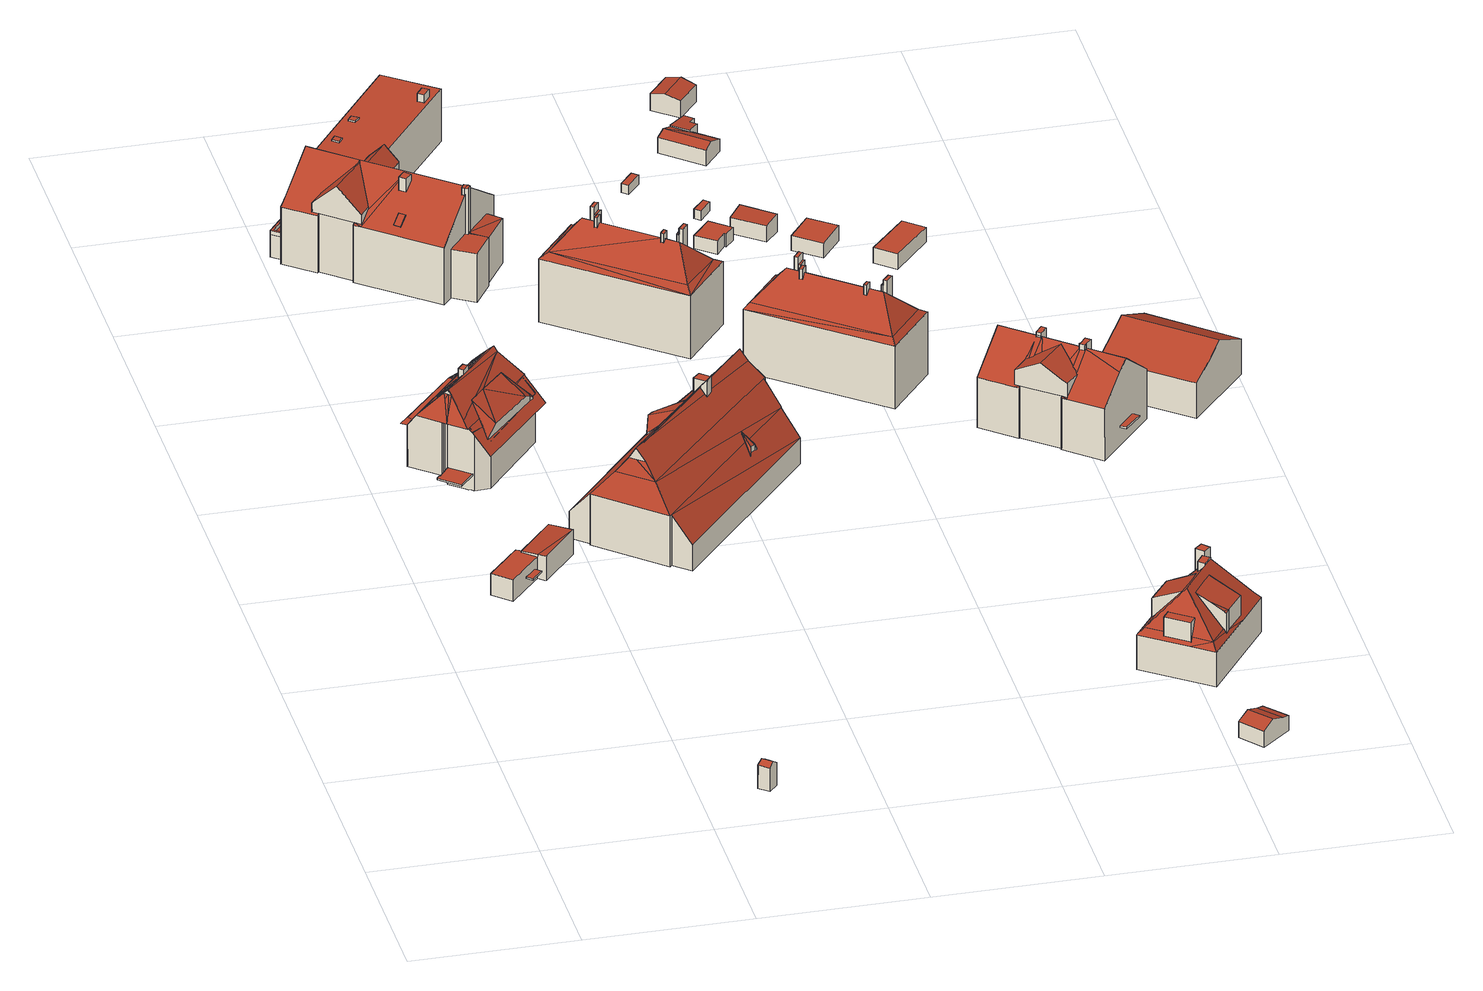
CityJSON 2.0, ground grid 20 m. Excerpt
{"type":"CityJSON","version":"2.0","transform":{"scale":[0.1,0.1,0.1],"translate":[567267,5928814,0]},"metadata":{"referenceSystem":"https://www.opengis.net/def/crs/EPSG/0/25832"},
"CityObjects":{
"building1":{"type":"Building","attributes":{"Grundfläche 2D":"37.129795","Grundhöhe NN":"2.282"},"children":["building1-1"],"geometry":[{"type":"Solid","lod":"3","boundaries":[[[[0,1,2,3,4,5,6]],[[7,8,9,10]],[[11,12,8,7]],[[3,2,13,14]],[[4,3,14,15]],[[5,4,15,16]],[[6,5,16,17,18,0]],[[10,1,0,7]],[[12,11,7,0,18,19,20]],[[8,12,20,21]],[[9,8,21,22]],[[2,1,10,9,22,13]],[[16,15,14,13,22,21,20,19,18,17]]]],"semantics":{"surfaces":[{"type":"RoofSurface"},{"type":"WallSurface"},{"type":"GroundSurface"}],"values":[[0,0,0,1,1,1,1,1,1,1,1,1,2]]}}]},
"building1-1":{"type":"BuildingInstallation","parents":["building1"],"geometry":[{"type":"MultiSurface","lod":"3","boundaries":[[[23,24,25,26]],[[24,27,28,25]],[[26,25,28,29]],[[23,26,29,30]],[[24,23,30,27]],[[28,27,30,29]]],"semantics":{"surfaces":[{"type":"RoofSurface"},{"type":"WallSurface"},{"type":"OuterCeilingSurface"}],"values":[0,1,1,1,1,2]}}]},
"building2":{"type":"Building","attributes":{"Grundfläche 2D":"2.310145","Grundhöhe NN":"1.186"},"geometry":[{"type":"Solid","lod":"3","boundaries":[[[[31,32,33,34]],[[35,31,34,36]],[[36,34,33,37,38]],[[35,36,38,39]],[[32,31,35,39,40]],[[33,32,40,37]],[[38,37,40,39]]]],"semantics":{"surfaces":[{"type":"RoofSurface"},{"type":"WallSurface"},{"type":"GroundSurface"}],"values":[[0,0,1,1,1,1,2]]}}]},
"building3":{"type":"Building","attributes":{"Grundfläche 2D":"122.492024","Grundhöhe NN":"2.320"},"children":["building3-1","building3-2","building3-3","building3-4","building3-5"],"geometry":[{"type":"MultiSurface","lod":"3","boundaries":[[[41,42,43]],[[42,44,43]],[[45,43,44,46,47]],[[48,49,41,50,51,52]],[[49,42,41]],[[50,53,54,51]],[[55,56,57,58,59,60,61]],[[62,63,64,62,65]],[[66,67,63,62,65,68,69,70]],[[60,71,72,73,74,55,61]],[[70,75,66]],[[76,77,78,65,62,64,79,80,81,82,58,83,56]],[[72,44,75,70,84,85,73]],[[84,86,85]],[[87,88,89,90,91,92,93,94,95,96,97,98]],[[99,100,101,88,87,98,97,102,103]],[[90,89,90,91]],[[91,104,105,94,93,92]],[[84,104,91]],[[91,86,84]],[[70,105,104,84]],[[83,58,57,56]],[[94,106,107,68,96,95]],[[70,69,68,107,106]],[[103,102,108,109,99]],[[108,110,111,112]],[[99,109,108,112,111]],[[110,113,111]],[[99,114,115,116,101,100]],[[91,90,89,117,118]],[[117,74,73,85]],[[118,117,119,120]],[[120,91,118]],[[85,120,119,117]],[[120,85,86,91]],[[106,105,70]],[[94,105,106]],[[111,114,99]],[[43,45,82,81,50,41]],[[81,80,53,50]],[[54,53,80,79,64,63,67,49,48,52,51]],[[67,66,42,49]],[[75,44,42,66]],[[60,59,58,82,45,47,46,44,72]],[[90,121,122,123]],[[118,90,123,124]],[[125,119,118,124,126,127]],[[125,127,128,129]],[[129,130,125]],[[129,128,127,131,132,133,134,135,136,83,57,61,137,138,73,130]],[[139,136,135,140]],[[141,139,140,142]],[[143,62,144,141,142,145]],[[146,147,148,149,150,151,112,109,103,152,98,153,154,95,155,107,69,62,143,156]],[[151,157,158,115,114,111,112]],[[158,122,121,87,100,115]],[[150,149,148,147,146,156,143,145,142,140,135,134,133,132,131,127,126,124,123,122,158,157,151]],[[61,57,56,55]],[[138,137,61,55,74,73]],[[136,139,141,144,62,65,78,77,76,56,83]],[[57,83,56]],[[69,68,65,62]],[[96,68,107,155,95]],[[107,68,69]],[[95,154,153,98,97,96]],[[97,98,152,103,102]],[[102,103,109,108]],[[112,110,108]],[[109,112,108]],[[110,112,113]],[[113,112,111]],[[115,100,101,116]],[[101,100,87,88]],[[87,121,90,89,88]],[[89,118,117]],[[90,118,89]],[[117,130,73,74]],[[118,119,117]],[[117,119,125]],[[125,130,117]]],"semantics":{"surfaces":[{"type":"RoofSurface"},{"type":"WallSurface"},{"type":"GroundSurface"}],"values":[0,0,0,0,0,0,0,0,0,0,0,0,0,0,0,0,0,0,0,0,0,0,0,0,0,0,0,0,0,0,0,0,0,0,1,1,1,1,1,1,1,1,1,1,1,1,1,1,1,1,1,1,1,1,1,1,2,0,0,0,0,0,0,0,0,0,0,0,0,0,0,0,0,0,0,0,0,0,0,0]}}]},
"building3-1":{"type":"BuildingInstallation","parents":["building3"],"geometry":[{"type":"MultiSurface","lod":"3","boundaries":[[[159,160,161,162]],[[163,164,162,161]],[[164,165,159,162]],[[160,159,165,166]],[[161,160,166,163]]],"semantics":{"surfaces":[{"type":"RoofSurface"},{"type":"WallSurface"}],"values":[0,1,1,1,1]}}]},
"building3-2":{"type":"BuildingInstallation","parents":["building3"],"geometry":[{"type":"MultiSurface","lod":"3","boundaries":[[[167,168,169,170,171]],[[172,173,169,168]],[[169,173,174,175,176,171,170]],[[176,177,167,171]],[[172,168,167,177,178]]],"semantics":{"surfaces":[{"type":"RoofSurface"},{"type":"WallSurface"}],"values":[0,1,1,1,1]}}]},
"building3-3":{"type":"BuildingInstallation","parents":["building3"],"geometry":[{"type":"MultiSurface","lod":"3","boundaries":[[[179,180,181,182,183,184]],[[185,186,180,179]],[[182,181,180,186,93,187]],[[187,188,183,182]],[[92,185,179,184,183,188]]],"semantics":{"surfaces":[{"type":"RoofSurface"},{"type":"WallSurface"}],"values":[0,1,1,1,1]}}]},
"building3-4":{"type":"BuildingInstallation","parents":["building3"],"geometry":[{"type":"MultiSurface","lod":"3","boundaries":[[[189,190,191,192,193,194,195]],[[193,192,191,196]],[[197,198,189,195]],[[193,196,197,195,194]],[[199,191,192,191,190,189,198,200]]],"semantics":{"surfaces":[{"type":"RoofSurface"},{"type":"WallSurface"}],"values":[0,1,1,1,1]}}]},
"building3-5":{"type":"BuildingInstallation","parents":["building3"],"geometry":[{"type":"MultiSurface","lod":"3","boundaries":[[[201,202,203,204,129,205,206]],[[201,206,207,208]],[[209,203,202,201,208,210]],[[209,211,204,203]],[[129,204,211,128]],[[205,129,128,212]],[[206,205,212,207]],[[207,212,128,211,209,210,208]]],"semantics":{"surfaces":[{"type":"RoofSurface"},{"type":"WallSurface"},{"type":"OuterCeilingSurface"}],"values":[0,1,1,1,1,1,1,2]}}]},
"building4":{"type":"Building","attributes":{"Grundfläche 2D":"416.418386","Grundhöhe NN":"2.794"},"children":["building4-1","building4-2"],"geometry":[{"type":"Solid","lod":"3","boundaries":[[[[213,214,215,216,217]],[[214,213,218,219,220]],[[214,220,221]],[[220,219,222,223]],[[224,221,220,223,225]],[[226,227,228]],[[229,228,227,230,231]],[[230,232,233,228,229,231]],[[230,234,235,232]],[[236,237,238,232,235,239,240,241]],[[240,242,243,244,237,236,241]],[[239,245,246,247]],[[239,247,240]],[[248,249,246,245]],[[248,250,249]],[[251,252,250,248,253,254,255,256],[222,219,218,213,217,216,257,258,259,260,225,223]],[[261,246,249,237,262]],[[242,246,261,262,237,244,243]],[[233,232,250,252]],[[249,250,232,263]],[[238,263,232]],[[263,238,237,249]],[[247,242,240]],[[246,242,247]],[[215,257,216]],[[225,260,224]],[[221,224,260,259]],[[214,221,259,258]],[[215,214,258,257]],[[226,228,264,265]],[[227,226,265,266]],[[230,227,266,267]],[[234,230,267,268]],[[235,234,268,269]],[[239,235,269,270]],[[245,239,270,271]],[[248,245,271,272]],[[273,254,253,248,272,274]],[[256,255,254,273,275]],[[251,256,275,276]],[[252,251,276,277]],[[233,252,277,278]],[[228,233,278,264]],[[269,268,267,266,265,264,278,277,276,275,273,274,272,271,270]]]],"semantics":{"surfaces":[{"type":"RoofSurface"},{"type":"WallSurface"},{"type":"GroundSurface"}],"values":[[0,0,0,0,0,0,0,0,0,0,0,0,0,0,0,0,0,0,0,0,0,1,1,1,1,1,1,1,1,1,1,1,1,1,1,1,1,1,1,1,1,1,1,2]]}}]},
"building4-1":{"type":"BuildingInstallation","parents":["building4"],"geometry":[{"type":"MultiSurface","lod":"3","boundaries":[[[279,280,281]],[[282,283,279]],[[283,280,279]],[[231,284,279,281,285]],[[286,282,279,284,229]],[[286,287,283,282]],[[287,288,280,283]],[[288,285,281,280]]],"semantics":{"surfaces":[{"type":"RoofSurface"},{"type":"WallSurface"}],"values":[0,0,0,1,1,1,1,1]}}]},
"building4-2":{"type":"BuildingInstallation","parents":["building4"],"geometry":[{"type":"MultiSurface","lod":"3","boundaries":[[[289,290,291,292,293,294]],[[295,296,291,290]],[[236,297,292,291,296,262,244]],[[297,298,293,292]],[[298,241,243,261,295,290,289,294,293]]],"semantics":{"surfaces":[{"type":"RoofSurface"},{"type":"WallSurface"}],"values":[0,1,1,1,1]}}]},
"building5":{"type":"Building","attributes":{"Grundfläche 2D":"443.752894","Grundhöhe NN":"1.398"},"children":["building5-1","building5-2","building5-3","building5-4","building5-5","building5-6","building5-7","building5-8","building5-9","building5-10"],"geometry":[{"type":"Solid","lod":"3","boundaries":[[[[299,300,301,302,303,304,305]],[[306,307,308,309,301,300,310,311]],[[312,313,314,315,316,317]],[[318,319,320,312,317,321,322]],[[323,324,325,326,327,328,329]],[[330,331,332,333,334,335]],[[336,337,338,339,340,341,342]],[[343,344,345,346,319,318,322,321,347,348,349,350,351,352]],[[321,317,347]],[[315,314,353,354,347,317,316]],[[355,356,357]],[[356,354,353,358,357]],[[359,360,361,362,354,356]],[[363,348,347,354,362,364,365,366],[300,299,305,304,367,368,369,307,306,311,310]],[[370,371,372,373,374]],[[370,374,375]],[[371,370,376]],[[308,307,369]],[[367,303,302,301,309,308,369,368]],[[304,303,367]],[[344,320,319,346,345]],[[312,320,344,343,357,358,313]],[[314,313,358,353]],[[328,327,377,378]],[[329,328,378,379]],[[372,323,329,379,380,373]],[[323,372,371,324]],[[324,371,376,325]],[[330,335,381,382]],[[331,330,382,383]],[[341,340,384,385]],[[342,341,385,386]],[[336,342,386,387]],[[333,338,337,336,387,381,335,334]],[[333,332,331,383,388,350,349,348,363,339,338]],[[352,351,350,388,389]],[[343,352,389,390]],[[357,343,390,391]],[[355,357,391,392]],[[359,356,355,392,393]],[[327,326,325,376,370,375,394,395,364,362,361,360,359,393,377]],[[339,363,366,365,364,395,384,340]],[[374,373,380,396]],[[375,374,396,394]],[[389,388,383,382,381,387,386,385,384,395,394,396,380,379,378,377,393,392,391,390]]]],"semantics":{"surfaces":[{"type":"RoofSurface"},{"type":"WallSurface"},{"type":"GroundSurface"}],"values":[[0,0,0,0,0,0,0,0,0,0,0,0,0,0,0,0,0,1,1,1,1,1,1,1,1,1,1,1,1,1,1,1,1,1,1,1,1,1,1,1,1,1,1,1,2]]}}]},
"building5-1":{"type":"BuildingInstallation","parents":["building5"],"geometry":[{"type":"MultiSurface","lod":"3","boundaries":[[[397,398,399,400,401,402]],[[397,402,403,404]],[[403,402,401,400,405,406]],[[398,397,404,407]],[[405,400,399,398,407,408]]],"semantics":{"surfaces":[{"type":"RoofSurface"},{"type":"WallSurface"}],"values":[0,1,1,1,1]}}]},
"building5-2":{"type":"BuildingInstallation","parents":["building5"],"geometry":[{"type":"MultiSurface","lod":"3","boundaries":[[[409,410,411,412]],[[412,411,413,414]],[[409,412,414,415]],[[410,409,415,416]],[[411,410,416,413]]],"semantics":{"surfaces":[{"type":"RoofSurface"},{"type":"WallSurface"}],"values":[0,1,1,1,1]}}]},
"building5-3":{"type":"BuildingInstallation","parents":["building5"],"geometry":[{"type":"MultiSurface","lod":"3","boundaries":[[[417,418,419,420,421]],[[422,419,418,360,326]],[[324,421,420,419,422,323]],[[325,361,417,421,324]],[[326,360,361,325]]],"semantics":{"surfaces":[{"type":"RoofSurface"},{"type":"WallSurface"}],"values":[0,1,1,1,1]}}]},
"building5-4":{"type":"BuildingInstallation","parents":["building5"],"geometry":[{"type":"MultiSurface","lod":"3","boundaries":[[[423,424,425,426,427,428]],[[331,332,423,428]],[[332,429,424,423]],[[425,424,429,334]],[[334,335,426,425]],[[335,330,427,426]],[[330,331,428,427]]],"semantics":{"surfaces":[{"type":"RoofSurface"},{"type":"WallSurface"}],"values":[0,1,1,1,1,1,1]}}]},
"building5-5":{"type":"BuildingInstallation","parents":["building5"],"geometry":[{"type":"MultiSurface","lod":"3","boundaries":[[[430,431,432,433]],[[433,432,434,435]],[[430,433,435,436]],[[431,430,436,437]],[[432,431,437,434]]],"semantics":{"surfaces":[{"type":"RoofSurface"},{"type":"WallSurface"}],"values":[0,1,1,1,1]}}]},
"building5-6":{"type":"BuildingInstallation","parents":["building5"],"geometry":[{"type":"MultiSurface","lod":"3","boundaries":[[[438,439,440,441]],[[442,443,441,440]],[[438,441,443,444]],[[444,445,439,438]],[[440,439,445,442]]],"semantics":{"surfaces":[{"type":"RoofSurface"},{"type":"WallSurface"}],"values":[0,1,1,1,1]}}]},
"building5-7":{"type":"BuildingInstallation","parents":["building5"],"geometry":[{"type":"MultiSurface","lod":"3","boundaries":[[[446,447,448,449]],[[449,448,450,451]],[[451,452,446,449]],[[447,446,452,453]],[[453,450,448,447]]],"semantics":{"surfaces":[{"type":"RoofSurface"},{"type":"WallSurface"}],"values":[0,1,1,1,1]}}]},
"building5-8":{"type":"BuildingInstallation","parents":["building5"],"geometry":[{"type":"MultiSurface","lod":"3","boundaries":[[[454,455,418,417]],[[361,456,454,417]],[[455,454,456,457]],[[457,360,418,455]]],"semantics":{"surfaces":[{"type":"RoofSurface"},{"type":"WallSurface"}],"values":[0,1,1,1]}}]},
"building5-9":{"type":"BuildingInstallation","parents":["building5"],"geometry":[{"type":"MultiSurface","lod":"3","boundaries":[[[458,459,460,461,462,463]],[[464,465,463,462,461]],[[465,466,458,463]],[[466,467,459,458]],[[461,460,459,467,464]]],"semantics":{"surfaces":[{"type":"RoofSurface"},{"type":"WallSurface"}],"values":[0,1,1,1,1]}}]},
"building5-10":{"type":"BuildingInstallation","parents":["building5"],"geometry":[{"type":"MultiSurface","lod":"3","boundaries":[[[468,469,470,471]],[[471,470,472,473]],[[468,471,473,474]],[[469,468,474,475]],[[470,469,475,472]]],"semantics":{"surfaces":[{"type":"RoofSurface"},{"type":"WallSurface"}],"values":[0,1,1,1,1]}}]},
"building6":{"type":"Building","attributes":{"Grundfläche 2D":"157.083920","Grundhöhe NN":"1.809"},"children":["building6-1","building6-2","building6-3","building6-4","building6-5","building6-6"],"geometry":[{"type":"Solid","lod":"3","boundaries":[[[[476,477,478]],[[479,478,480,481]],[[477,480,478]],[[482,477,476]],[[479,481,482]],[[482,483,477]],[[481,483,482]],[[484,485,486,477,487]],[[481,480,486,485,484,487,488,487,489,490]],[[486,480,477]],[[487,491,487,477,483,490,489]],[[490,483,481]],[[492,493,476,478]],[[493,494,482,476]],[[494,495,479,482]],[[495,492,478,479]],[[495,494,493,492]]]],"semantics":{"surfaces":[{"type":"RoofSurface"},{"type":"WallSurface"},{"type":"GroundSurface"}],"values":[[0,0,0,0,0,0,0,0,0,0,0,0,1,1,1,1,2]]}}]},
"building6-1":{"type":"BuildingInstallation","parents":["building6"],"geometry":[{"type":"MultiSurface","lod":"3","boundaries":[[[496,497,498,499]],[[484,500,497,496,501]],[[500,502,498,497]],[[499,498,502,485,503]],[[503,501,496,499]]],"semantics":{"surfaces":[{"type":"RoofSurface"},{"type":"WallSurface"}],"values":[0,1,1,1,1]}}]},
"building6-2":{"type":"BuildingInstallation","parents":["building6"],"geometry":[{"type":"MultiSurface","lod":"3","boundaries":[[[504,505,506,507]],[[508,509,504,507]],[[509,510,505,504]],[[510,511,506,505]]],"semantics":{"surfaces":[{"type":"RoofSurface"},{"type":"WallSurface"}],"values":[0,1,1,1]}}]},
"building6-3":{"type":"BuildingInstallation","parents":["building6"],"geometry":[{"type":"MultiSurface","lod":"3","boundaries":[[[512,513,514,515]],[[516,517,513,512]],[[518,514,513,517,519]],[[518,520,515,514]]],"semantics":{"surfaces":[{"type":"RoofSurface"},{"type":"WallSurface"}],"values":[0,1,1,1]}}]},
"building6-4":{"type":"BuildingInstallation","parents":["building6"],"geometry":[{"type":"MultiSurface","lod":"3","boundaries":[[[521,522,523,524]],[[525,526,524,523]],[[508,507,521,524,526]],[[507,506,522,521]],[[525,523,522,506,511]]],"semantics":{"surfaces":[{"type":"RoofSurface"},{"type":"WallSurface"}],"values":[0,1,1,1,1]}}]},
"building6-5":{"type":"BuildingInstallation","parents":["building6"],"geometry":[{"type":"MultiSurface","lod":"3","boundaries":[[[527,528,529,530,531,532,533,534]],[[531,530,535,487]],[[532,531,487,536]],[[536,537,533,532]],[[537,491,489,488,538,529,528,527,534,533]],[[538,535,530,529]]],"semantics":{"surfaces":[{"type":"RoofSurface"},{"type":"WallSurface"}],"values":[0,1,1,1,1,1]}}]},
"building6-6":{"type":"BuildingInstallation","parents":["building6"],"geometry":[{"type":"MultiSurface","lod":"3","boundaries":[[[539,540,541,542,543]],[[516,512,541,540,544]],[[512,515,542,541]],[[545,543,542,515,520]],[[545,546,544,540,539,543]]],"semantics":{"surfaces":[{"type":"RoofSurface"},{"type":"WallSurface"}],"values":[0,1,1,1,1]}}]},
"building7":{"type":"Building","attributes":{"Grundfläche 2D":"156.223491","Grundhöhe NN":"1.796"},"children":["building7-1","building7-2","building7-3","building7-4","building7-5","building7-6","building7-7"],"geometry":[{"type":"Solid","lod":"3","boundaries":[[[[547,548,549]],[[548,550,551]],[[549,551,552]],[[549,548,551]],[[553,554,547]],[[547,554,548]],[[555,556,554,553]],[[552,551,556,555]],[[550,557,558,559,560,561,562,556,551],[563,564,563,562]],[[556,562,554]],[[559,558,559,560]],[[561,560,559,558,557,550,548,554,562]],[[547,549,565,566]],[[553,547,566,567]],[[555,553,567,568]],[[549,552,555,568,565]],[[568,567,566,565]]]],"semantics":{"surfaces":[{"type":"RoofSurface"},{"type":"WallSurface"},{"type":"GroundSurface"}],"values":[[0,0,0,0,0,0,0,0,0,0,0,0,1,1,1,1,2]]}}]},
"building7-1":{"type":"BuildingInstallation","parents":["building7"],"geometry":[{"type":"MultiSurface","lod":"3","boundaries":[[[569,570,571,572,573,574]],[[575,576,572,571]],[[574,573,572,576,577,578,579,580]],[[581,582,570,569,574,580,583]],[[582,575,571,570]]],"semantics":{"surfaces":[{"type":"RoofSurface"},{"type":"WallSurface"}],"values":[0,1,1,1,1]}}]},
"building7-2":{"type":"BuildingInstallation","parents":["building7"],"geometry":[{"type":"MultiSurface","lod":"3","boundaries":[[[584,585,586,587,588]],[[587,586,589,561,590]],[[590,591,588,587]],[[584,588,591,559]],[[559,592,585,584]],[[592,589,586,585]]],"semantics":{"surfaces":[{"type":"RoofSurface"},{"type":"WallSurface"}],"values":[0,1,1,1,1,1]}}]},
"building7-3":{"type":"BuildingInstallation","parents":["building7"],"geometry":[{"type":"MultiSurface","lod":"3","boundaries":[[[580,579,578,593,594,595]],[[577,596,593,578]],[[595,594,593,596,564,597]],[[597,583,580,595]]],"semantics":{"surfaces":[{"type":"RoofSurface"},{"type":"WallSurface"}],"values":[0,1,1,1]}}]},
"building7-4":{"type":"BuildingInstallation","parents":["building7"],"geometry":[{"type":"MultiSurface","lod":"3","boundaries":[[[598,599,600,601]],[[558,602,599,598,603]],[[602,604,600,599]],[[557,605,601,600,604]],[[605,603,598,601]]],"semantics":{"surfaces":[{"type":"RoofSurface"},{"type":"WallSurface"}],"values":[0,1,1,1,1]}}]},
"building7-5":{"type":"BuildingInstallation","parents":["building7"],"geometry":[{"type":"MultiSurface","lod":"3","boundaries":[[[606,607,608,609]],[[607,606,563,610]],[[611,612,608,607,610]],[[612,613,609,608]],[[563,606,609,613,614]]],"semantics":{"surfaces":[{"type":"RoofSurface"},{"type":"WallSurface"}],"values":[0,1,1,1,1]}}]},
"building7-6":{"type":"BuildingInstallation","parents":["building7"],"geometry":[{"type":"MultiSurface","lod":"3","boundaries":[[[615,616,613,612]],[[611,617,615,612]],[[617,618,616,615]],[[618,614,613,616]]],"semantics":{"surfaces":[{"type":"RoofSurface"},{"type":"WallSurface"}],"values":[0,1,1,1]}}]},
"building7-7":{"type":"BuildingInstallation","parents":["building7"],"geometry":[{"type":"MultiSurface","lod":"3","boundaries":[[[619,620,621,622]],[[623,624,621,620]],[[625,626,619,622]],[[624,625,622,621]],[[626,623,620,619]],[[623,626,625,624]]],"semantics":{"surfaces":[{"type":"RoofSurface"},{"type":"WallSurface"},{"type":"OuterCeilingSurface"}],"values":[0,1,1,1,1,2]}}]},
"building8":{"type":"Building","attributes":{"Grundfläche 2D":"2.286134","Grundhöhe NN":"1.030"},"geometry":[{"type":"Solid","lod":"3","boundaries":[[[[627,628,629,630]],[[631,632,630,629]],[[632,633,627,630]],[[633,634,628,627]],[[634,631,629,628]],[[634,633,632,631]]]],"semantics":{"surfaces":[{"type":"RoofSurface"},{"type":"WallSurface"},{"type":"GroundSurface"}],"values":[[0,1,1,1,1,2]]}}]},
"building9":{"type":"Building","attributes":{"Grundfläche 2D":"16.318402","Grundhöhe NN":"2.182"},"geometry":[{"type":"Solid","lod":"3","boundaries":[[[[635,636,637,638]],[[639,635,638,640]],[[641,639,640,642]],[[642,640,638,637,643,644]],[[641,642,644,645]],[[636,635,639,641,645,646]],[[637,636,646,643]],[[644,643,646,645]]]],"semantics":{"surfaces":[{"type":"RoofSurface"},{"type":"WallSurface"},{"type":"GroundSurface"}],"values":[[0,0,0,1,1,1,1,2]]}}]},
"building10":{"type":"Building","attributes":{"Grundfläche 2D":"10.478216","Grundhöhe NN":"1.154"},"geometry":[{"type":"Solid","lod":"3","boundaries":[[[[647,648,649,650,651,652]],[[653,654,650,649]],[[654,655,651,650]],[[655,656,652,651]],[[656,657,647,652]],[[657,658,648,647]],[[658,653,649,648]],[[654,653,658,657,656,655]]]],"semantics":{"surfaces":[{"type":"RoofSurface"},{"type":"WallSurface"},{"type":"GroundSurface"}],"values":[[0,1,1,1,1,1,1,2]]}}]},
"building11":{"type":"Building","attributes":{"Grundfläche 2D":"124.390574","Grundhöhe NN":"1.498"},"children":["building11-1","building11-2"],"geometry":[{"type":"Solid","lod":"3","boundaries":[[[[659,660,661,662,663,664,665,666,667]],[[668,669,670,671,672,673,674,675,676,677,678]],[[679,675,674,663,662,661,669,668,680,681,682]],[[683,684,685,686]],[[687,684,683]],[[687,683,688,689,690]],[[691,692,668,678,693,694]],[[695,694,693]],[[691,694,680,668,692]],[[696,697,694,695,698,699]],[[697,700,694]],[[701,690,702,689,703,704,699,698,705,706,679,682,681,680,694,700]],[[705,676,675,706]],[[679,706,675]],[[671,670,669,661,660,659,667]],[[674,673,665,664,663]],[[671,667,666,665,673,672]],[[686,696,699,683]],[[699,704,688,683]],[[688,704,703,689]],[[702,690,689]],[[700,697,696,686,685,684,687,690,701]],[[695,693,678,707,708]],[[705,698,695,708,709]],[[676,705,709,710]],[[678,677,676,710,707]],[[709,708,707,710]]]],"semantics":{"surfaces":[{"type":"RoofSurface"},{"type":"WallSurface"},{"type":"GroundSurface"}],"values":[[0,0,0,0,0,0,0,0,0,0,0,0,0,0,1,1,1,1,1,1,1,1,1,1,1,1,2]]}}]},
"building11-1":{"type":"BuildingInstallation","parents":["building11"],"geometry":[{"type":"MultiSurface","lod":"3","boundaries":[[[711,712,713,714]],[[714,713,715,691]],[[716,712,711,692,717]],[[715,713,712,716,718]]],"semantics":{"surfaces":[{"type":"RoofSurface"},{"type":"WallSurface"}],"values":[0,1,1,1]}}]},
"building11-2":{"type":"BuildingInstallation","parents":["building11"],"geometry":[{"type":"MultiSurface","lod":"3","boundaries":[[[719,720,721,722,723]],[[724,720,719,723,725,726]],[[679,721,720,724]],[[679,727,722,721]],[[728,725,723,722,727,729]]],"semantics":{"surfaces":[{"type":"RoofSurface"},{"type":"WallSurface"}],"values":[0,1,1,1,1]}}]},
"building12":{"type":"Building","attributes":{"Grundfläche 2D":"1.984240","Grundhöhe NN":"1.070"},"geometry":[{"type":"Solid","lod":"3","boundaries":[[[[730,731,732,733]],[[734,735,733,732]],[[735,736,730,733]],[[736,737,731,730]],[[737,734,732,731]],[[737,736,735,734]]]],"semantics":{"surfaces":[{"type":"RoofSurface"},{"type":"WallSurface"},{"type":"GroundSurface"}],"values":[[0,1,1,1,1,2]]}}]},
"building13":{"type":"Building","attributes":{"Grundfläche 2D":"11.995263","Grundhöhe NN":"1.043"},"geometry":[{"type":"Solid","lod":"3","boundaries":[[[[738,739,740,741]],[[742,743,741,740]],[[743,744,738,741]],[[744,745,739,738]],[[745,742,740,739]],[[745,744,743,742]]]],"semantics":{"surfaces":[{"type":"RoofSurface"},{"type":"WallSurface"},{"type":"GroundSurface"}],"values":[[0,1,1,1,1,2]]}}]},
"building14":{"type":"Building","attributes":{"Grundfläche 2D":"20.416247","Grundhöhe NN":"0.857"},"geometry":[{"type":"Solid","lod":"3","boundaries":[[[[746,747,748]],[[749,748,750]],[[751,746,748,749]],[[752,751,749,753]],[[748,747,754,755]],[[750,748,755,756]],[[753,749,750,756,757]],[[752,753,757,758]],[[746,751,752,758,759]],[[747,746,759,754]],[[758,757,756,755,754,759]]]],"semantics":{"surfaces":[{"type":"RoofSurface"},{"type":"WallSurface"},{"type":"GroundSurface"}],"values":[[0,0,0,0,1,1,1,1,1,1,2]]}}]},
"building15":{"type":"Building","attributes":{"Grundfläche 2D":"6.295950","Grundhöhe NN":"0.583"},"geometry":[{"type":"Solid","lod":"3","boundaries":[[[[760,761,762,763,764,765,766,767]],[[768,769,770,765,764,763]],[[770,771,766,765]],[[771,772,767,766]],[[772,773,760,767]],[[773,774,761,760]],[[775,768,763,762]],[[774,775,762,761]],[[768,775,774,773,772,771,770,769]]]],"semantics":{"surfaces":[{"type":"RoofSurface"},{"type":"WallSurface"},{"type":"GroundSurface"}],"values":[[0,1,1,1,1,1,1,1,2]]}}]},
"building16":{"type":"Building","attributes":{"Grundfläche 2D":"16.309927","Grundhöhe NN":"1.210"},"geometry":[{"type":"Solid","lod":"3","boundaries":[[[[776,777,778,779]],[[780,781,779,778]],[[781,782,776,779]],[[782,783,777,776]],[[783,780,778,777]],[[783,782,781,780]]]],"semantics":{"surfaces":[{"type":"RoofSurface"},{"type":"WallSurface"},{"type":"GroundSurface"}],"values":[[0,1,1,1,1,2]]}}]},
"building17":{"type":"Building","attributes":{"Grundfläche 2D":"1.488534","Grundhöhe NN":"2.846"},"geometry":[{"type":"Solid","lod":"3","boundaries":[[[[784,785,786,787]],[[788,789,787,786]],[[789,790,784,787]],[[790,791,785,784]],[[791,788,786,785]],[[791,790,789,788]]]],"semantics":{"surfaces":[{"type":"RoofSurface"},{"type":"WallSurface"},{"type":"GroundSurface"}],"values":[[0,1,1,1,1,2]]}}]},
"building18":{"type":"Building","attributes":{"Grundfläche 2D":"14.903630","Grundhöhe NN":"0.809"},"geometry":[{"type":"Solid","lod":"3","boundaries":[[[[792,793,794,795]],[[796,793,792,797]],[[795,794,798,799]],[[797,792,795,799,800]],[[796,797,800,801]],[[798,794,793,796,801]],[[799,798,801,800]]]],"semantics":{"surfaces":[{"type":"RoofSurface"},{"type":"WallSurface"},{"type":"GroundSurface"}],"values":[[0,0,1,1,1,1,2]]}}]},
"building19":{"type":"Building","attributes":{"Grundfläche 2D":"163.418141","Grundhöhe NN":"2.183"},"children":["building19-1","building19-2","building19-3","building19-4"],"geometry":[{"type":"Solid","lod":"3","boundaries":[[[[802,803,804,805,806,807,808,809,810,811,812]],[[813,814,815,816,817,818,819,804,803,820]],[[821,822,823,824]],[[825,822,826,827,828,829,830]],[[823,822,825]],[[831,811,810,832,808,807,833,830,829,828,834,835,836]],[[835,837,838,836]],[[832,810,809,808]],[[830,833,807,806,805]],[[839,819,818,817,840]],[[839,825,819]],[[819,825,830,805,804]],[[841,842,843]],[[843,842,844]],[[817,816,815,845,823,825,839,840]],[[815,814,844,842,846,847,845]],[[847,824,823,845]],[[812,811,831]],[[848,843,844,813,820,803,802,812,831,836]],[[814,813,844]],[[827,826,822,821,849,850]],[[834,828,827,850,851]],[[837,835,834,851,852]],[[836,838,837,852,853]],[[843,848,836,853,854]],[[841,843,854,855]],[[846,842,841,855,856]],[[856,849,821,824,847,846]],[[850,849,856,855,854,853,852,851]]]],"semantics":{"surfaces":[{"type":"RoofSurface"},{"type":"WallSurface"},{"type":"GroundSurface"}],"values":[[0,0,0,0,0,0,0,0,0,0,0,0,0,0,0,0,0,1,1,1,1,1,1,1,1,1,1,1,2]]}}]},
"building19-1":{"type":"BuildingInstallation","parents":["building19"],"geometry":[{"type":"MultiSurface","lod":"3","boundaries":[[[857,858,859,860,861,862]],[[858,857,832,833]],[[833,830,863,860,859,858]],[[861,860,863,864]],[[864,829,832,857,862,861]]],"semantics":{"surfaces":[{"type":"RoofSurface"},{"type":"WallSurface"}],"values":[0,1,1,1,1]}}]},
"building19-2":{"type":"BuildingInstallation","parents":["building19"],"geometry":[{"type":"MultiSurface","lod":"3","boundaries":[[[865,866,867,868,869,870,871,872,873]],[[870,869,868,874,825,839]],[[839,875,871,870]],[[875,840,872,871]],[[873,872,840,876]],[[876,845,865,873]],[[865,845,823,866]],[[823,877,867,866]],[[877,874,868,867]]],"semantics":{"surfaces":[{"type":"RoofSurface"},{"type":"WallSurface"}],"values":[0,1,1,1,1,1,1,1,1]}}]},
"building19-3":{"type":"BuildingInstallation","parents":["building19"],"geometry":[{"type":"MultiSurface","lod":"3","boundaries":[[[878,879,880,881]],[[882,883,881,880]],[[883,884,878,881]],[[884,885,879,878]],[[885,882,880,879]],[[885,884,883,882]]],"semantics":{"surfaces":[{"type":"RoofSurface"},{"type":"WallSurface"},{"type":"OuterCeilingSurface"}],"values":[0,1,1,1,1,2]}}]},
"building19-4":{"type":"BuildingInstallation","parents":["building19"],"geometry":[{"type":"MultiSurface","lod":"3","boundaries":[[[886,887,888,889]],[[886,889,890,891]],[[889,888,892,890]],[[887,886,891,893]],[[888,887,893,892]],[[893,891,890,892]]],"semantics":{"surfaces":[{"type":"RoofSurface"},{"type":"WallSurface"},{"type":"OuterCeilingSurface"}],"values":[0,1,1,1,1,2]}}]},
"building20":{"type":"Building","attributes":{"Grundfläche 2D":"20.799845","Grundhöhe NN":"0.978"},"geometry":[{"type":"Solid","lod":"3","boundaries":[[[[894,895,896,897]],[[898,899,897,896]],[[899,900,894,897]],[[900,901,895,894]],[[901,898,896,895]],[[901,900,899,898]]]],"semantics":{"surfaces":[{"type":"RoofSurface"},{"type":"WallSurface"},{"type":"GroundSurface"}],"values":[[0,1,1,1,1,2]]}}]},
"building21":{"type":"Building","attributes":{"Grundfläche 2D":"133.630034","Grundhöhe NN":"1.833"},"geometry":[{"type":"Solid","lod":"3","boundaries":[[[[902,903,904,905,906,907]],[[908,902,907,909]],[[909,907,906,905,910,911]],[[908,909,911,912]],[[903,902,908,912,913]],[[905,904,903,913,910]],[[911,910,913,912]]]],"semantics":{"surfaces":[{"type":"RoofSurface"},{"type":"WallSurface"},{"type":"GroundSurface"}],"values":[[0,0,1,1,1,1,2]]}}]}
},
"vertices":[
[130,550,51],[115,564,51],[117,566,51],[110,571,51],[71,527,51],[92,508,51],[125,545,51],[130,550,54],[181,592,55],[158,613,53],[115,564,53],[137,544,55],[139,543,55],[117,566,23],[110,571,23],[71,527,23],[92,508,23],[125,545,23],[130,550,23],[137,544,23],[139,543,23],[181,592,23],[158,613,23],
[132,539,39],[125,545,39],[112,530,39],[119,524,39],[125,545,37],[112,530,37],[119,524,37],[132,539,37],
[283,62,47],[288,67,42],[277,77,42],[272,71,47],[278,56,42],[266,66,42],[277,77,12],[266,66,12],[278,56,12],[288,67,12],
[181,818,97],[130,809,119],[135,767,98],[112,789,119],[122,753,87],[118,768,101],[119,765,98],[172,836,106],[158,839,119],[188,827,91],[189,832,91],[173,835,105],[192,831,87],[192,831,88],[100,754,103],[104,751,99],[105,753,99],[119,765,97],[118,768,99],[117,773,103],[102,756,103],[185,850,103],[172,836,103],[173,835,102],[188,854,103],[130,809,118],[158,839,117],[189,855,103],[176,858,116],[159,862,133],[115,780,110],[113,787,117],[96,760,111],[99,753,103],[118,795,119],[121,736,75],[208,835,75],[200,843,86],[189,832,88],[192,831,85],[188,827,85],[122,753,86],[105,753,98],[84,785,138],[87,781,133],[84,784,138],[60,808,103],[51,797,103],[50,796,103],[79,788,132],[80,788,133],[108,820,133],[115,828,133],[151,869,133],[144,886,116],[139,898,103],[138,897,103],[135,894,103],[116,890,87],[51,816,87],[42,805,87],[129,905,87],[126,902,87],[155,865,138],[156,866,138],[156,866,133],[174,859,116],[125,910,82],[123,905,83],[118,915,75],[111,894,82],[121,906,82],[104,900,75],[111,894,87],[46,821,87],[36,810,87],[79,770,103],[80,784,126],[81,775,113],[84,784,133],[79,793,128],[79,793,23],[79,788,23],[80,784,23],[81,773,110],[81,775,23],[81,773,23],[81,773,43],[81,773,45],[81,773,109],[98,758,23],[101,756,23],[102,756,23],[105,753,23],[106,752,23],[106,752,97],[101,756,103],[98,758,108],[125,753,84],[125,753,23],[197,839,86],[197,839,23],[185,850,23],[197,840,87],[197,840,23],[144,886,23],[143,887,23],[136,893,23],[135,894,23],[123,905,23],[121,906,23],[133,896,99],[136,893,104],[143,887,114],[146,885,116],[146,885,23],[111,894,23],[46,821,23],
[133,869,120],[127,862,119],[135,856,130],[141,863,130],[135,856,129],[141,863,129],[133,869,119],[127,862,118],
[88,817,120],[96,811,130],[101,817,131],[100,818,129],[94,824,120],[96,811,129],[101,817,130],[100,818,128],[97,821,124],[94,824,119],[88,817,119],[93,813,126],
[110,819,141],[117,827,141],[115,828,141],[112,831,141],[105,823,141],[108,820,141],[110,819,134],[117,827,135],[112,831,128],[105,823,128],
[76,804,120],[83,798,129],[85,797,131],[85,797,132],[91,804,131],[89,805,129],[82,811,120],[91,804,130],[82,811,119],[76,804,119],[85,797,130],[83,798,128],
[64,753,45],[64,752,45],[87,732,45],[105,753,45],[68,756,45],[67,757,45],[67,757,43],[64,753,43],[87,732,43],[64,752,43],[105,753,43],[68,756,43],
[331,726,112],[307,758,90],[303,749,72],[315,739,87],[326,730,105],[332,727,112],[346,744,112],[316,762,92],[313,764,90],[340,750,102],[340,750,101],[320,768,71],[329,760,84],[300,517,62],[471,716,62],[280,534,94],[396,667,94],[453,732,94],[400,671,94],[267,557,125],[278,532,94],[454,734,94],[437,748,125],[355,687,151],[250,579,159],[260,571,144],[439,750,125],[421,755,146],[363,695,151],[413,762,159],[358,700,159],[350,691,159],[399,786,125],[406,769,146],[413,762,146],[397,783,125],[243,585,144],[229,590,125],[204,601,94],[202,599,94],[376,802,94],[355,821,62],[304,761,62],[183,620,62],[303,749,70],[307,758,66],[313,764,67],[320,768,70],[353,704,151],[345,695,151],[250,579,144],[280,534,28],[300,517,28],[471,716,28],[453,732,28],[454,734,28],[437,748,28],[439,750,28],[399,786,28],[397,783,28],[355,821,28],[376,802,28],[183,620,28],[204,601,28],[202,599,28],[278,532,28],
[394,673,105],[407,667,91],[410,669,84],[400,657,84],[401,661,91],[394,673,101],[410,669,81],[400,657,82],[401,661,84],[407,667,83],
[353,704,169],[352,704,169],[344,696,169],[357,685,169],[364,694,169],[363,695,169],[352,704,149],[344,696,149],[357,685,149],[364,694,149],
[121,1332,112],[120,1317,120],[147,1351,120],[134,1361,103],[133,1362,102],[122,1348,102],[122,1345,104],[150,1325,103],[150,1325,102],[161,1339,102],[161,1339,103],[133,1321,113],[147,1324,104],[70,1257,131],[94,1237,102],[105,1251,102],[105,1254,104],[107,1300,130],[107,1302,131],[60,1291,104],[58,1290,102],[46,1276,102],[106,1302,131],[105,1302,130],[211,1212,77],[213,1215,77],[211,1217,77],[206,1211,77],[183,1182,77],[209,1165,77],[230,1197,77],[8,1316,43],[22,1305,43],[24,1307,43],[91,1389,43],[77,1400,43],[75,1401,43],[72,1403,82],[75,1401,82],[91,1389,82],[97,1396,82],[135,1364,82],[252,1516,82],[193,1562,82],[53,1271,90],[46,1276,90],[48,1278,91],[54,1285,98],[108,1304,133],[56,1347,133],[24,1307,97],[16,1298,88],[45,1274,88],[51,1269,88],[104,1249,101],[153,1267,133],[85,1240,88],[92,1235,88],[87,1243,90],[94,1237,90],[172,1169,88],[206,1211,126],[211,1217,132],[212,1218,133],[97,1396,88],[253,1268,88],[163,1341,88],[135,1364,88],[133,1362,90],[134,1361,90],[161,1339,90],[212,1218,74],[213,1215,74],[211,1212,74],[228,1198,72],[257,1242,72],[241,1253,74],[211,1217,74],[183,1182,14],[209,1165,14],[230,1197,14],[228,1198,14],[75,1401,14],[8,1316,14],[22,1305,14],[135,1364,14],[252,1516,14],[193,1562,14],[72,1403,14],[16,1298,14],[51,1269,14],[53,1271,14],[87,1243,14],[85,1240,14],[172,1169,14],[241,1253,14],[253,1268,14],[257,1242,14],
[219,1282,96],[212,1272,104],[218,1268,104],[219,1267,104],[220,1268,104],[226,1276,96],[226,1276,95],[219,1282,95],[219,1267,103],[220,1268,103],[212,1272,103],[218,1268,103],
[126,1219,95],[133,1213,95],[141,1222,104],[134,1228,104],[141,1222,103],[134,1228,103],[126,1219,94],[133,1213,94],
[211,1217,136],[206,1211,136],[209,1209,136],[211,1212,136],[213,1215,136],[209,1209,77],
[24,1307,48],[12,1317,48],[77,1400,48],[75,1401,48],[8,1316,48],[22,1305,48],[12,1317,43],
[114,1428,84],[119,1435,84],[112,1441,84],[107,1434,84],[112,1441,82],[107,1434,82],[114,1428,82],[119,1435,82],
[142,1467,84],[148,1474,84],[140,1479,84],[135,1472,84],[140,1479,82],[135,1472,82],[142,1467,82],[148,1474,82],
[228,1507,92],[220,1496,92],[227,1491,92],[235,1502,92],[227,1491,82],[235,1502,82],[228,1507,82],[220,1496,82],
[207,1220,136],[203,1214,136],[207,1220,132],[203,1214,126],
[106,1371,98],[99,1362,106],[105,1357,106],[108,1355,106],[110,1359,103],[115,1364,98],[108,1355,105],[115,1364,97],[106,1371,97],[99,1362,105],
[148,1262,136],[140,1252,136],[147,1246,136],[155,1255,136],[147,1246,119],[155,1255,128],[148,1262,128],[140,1252,119],
[264,1101,100],[276,1104,106],[317,1166,100],[463,1048,100],[317,1154,106],[451,1045,106],[410,983,100],[410,997,106],[333,1099,139],[330,1102,139],[317,1113,139],[393,1050,139],[398,1050,136],[397,1048,139],[410,1036,139],[395,1045,136],[317,1166,18],[264,1101,18],[410,983,18],[463,1048,18],
[330,1096,147],[335,1102,147],[332,1104,147],[327,1098,147],[335,1102,136],[330,1096,134],[332,1104,136],[327,1098,134],
[418,1064,139],[411,1054,139],[413,1052,139],[421,1062,139],[421,1062,112],[418,1064,112],[411,1054,125],[413,1052,125],
[332,1119,138],[334,1117,138],[342,1126,138],[339,1128,138],[332,1119,125],[334,1117,125],[342,1126,113],[340,1123,116],[339,1128,113],
[421,1062,147],[413,1052,147],[417,1049,147],[424,1059,147],[417,1049,125],[424,1059,112],
[397,1048,147],[398,1050,147],[399,1051,147],[396,1054,147],[393,1050,147],[391,1047,147],[394,1045,147],[395,1045,147],[396,1054,135],[391,1047,135],[394,1045,135],[399,1051,135],
[335,1130,147],[328,1122,147],[332,1119,147],[339,1128,147],[335,1131,147],[328,1122,125],[335,1131,113],[335,1130,114],
[460,942,99],[469,945,105],[513,1007,99],[513,954,139],[513,997,105],[630,912,99],[606,824,99],[606,835,105],[659,889,99],[648,887,105],[527,942,139],[530,940,139],[589,892,139],[589,891,139],[592,889,139],[606,877,139],[613,890,125],[536,965,115],[513,1007,18],[460,942,18],[606,824,18],[659,889,18],
[532,971,147],[531,972,147],[524,963,147],[527,960,147],[534,968,147],[535,969,147],[524,963,125],[527,960,125],[528,960,125],[528,960,138],[534,968,138],[535,969,138],[532,971,113],[531,972,113],[535,969,113],
[589,892,146],[585,887,146],[588,884,146],[593,891,146],[590,893,146],[588,884,133],[593,891,137],[590,893,137],[585,887,133],
[530,958,138],[536,965,138],[537,967,138],[530,958,125],[537,967,113],
[527,935,146],[532,942,146],[528,944,146],[523,937,146],[532,942,137],[527,935,133],[528,944,137],[523,937,133],
[613,890,145],[621,899,145],[617,902,145],[609,893,145],[621,899,113],[617,902,113],[617,902,138],[609,893,138],[609,893,125],
[615,904,138],[607,894,138],[615,904,113],[607,894,125],
[635,918,67],[630,912,67],[644,901,67],[649,906,67],[630,912,65],[644,901,65],[649,906,65],[635,918,65],
[446,1380,22],[439,1386,22],[423,1367,22],[430,1361,22],[423,1367,10],[430,1361,10],[446,1380,10],[439,1386,10],
[859,27,44],[867,34,41],[844,61,41],[836,54,44],[845,16,50],[822,43,50],[832,4,43],[809,32,43],[844,61,22],[809,32,22],[832,4,22],[867,34,22],
[519,1233,29],[495,1253,29],[472,1226,29],[495,1208,29],[506,1223,29],[508,1221,29],[472,1226,12],[495,1208,12],[506,1223,12],[508,1221,12],[519,1233,12],[495,1253,12],
[761,240,89],[764,238,91],[789,219,106],[805,240,106],[814,253,106],[813,253,106],[785,274,88],[767,251,88],[760,241,88],[745,213,69],[764,238,69],[761,240,65],[760,241,64],[767,251,64],[785,274,64],[788,272,69],[815,308,69],[812,317,60],[782,276,60],[736,214,60],[833,264,116],[793,209,116],[821,248,116],[825,253,116],[837,194,90],[830,189,92],[832,188,90],[833,187,90],[816,200,100],[857,221,90],[826,243,108],[802,210,108],[791,180,69],[764,199,69],[788,175,60],[812,164,69],[814,156,60],[833,187,64],[832,188,65],[860,219,60],[837,194,64],[830,189,69],[816,200,89],[819,234,108],[854,223,69],[857,221,64],[890,261,60],[881,260,69],[736,214,15],[814,156,15],[890,261,15],[812,317,15],
[771,208,89],[763,197,89],[790,177,89],[797,188,89],[790,177,64],[763,197,64],[763,197,65],[769,192,64],
[820,256,118],[824,253,118],[833,264,118],[825,270,118],[817,259,118],[824,253,115],[817,259,105],[820,256,109],[825,270,105],[820,262,105],[823,266,105],
[488,1292,23],[495,1286,23],[509,1303,23],[503,1309,23],[509,1303,11],[503,1309,11],[488,1292,11],[495,1286,11],
[555,1224,31],[572,1243,33],[536,1273,33],[520,1252,31],[536,1273,10],[520,1252,10],[555,1224,10],[572,1243,10],
[551,1430,25],[524,1454,25],[522,1451,26],[492,1454,33],[503,1467,27],[537,1414,33],[529,1403,29],[483,1443,29],[524,1454,9],[522,1451,9],[503,1467,9],[483,1443,9],[529,1403,9],[551,1430,9],
[524,1490,25],[503,1468,28],[503,1467,28],[522,1451,28],[524,1454,28],[534,1466,26],[527,1473,26],[534,1481,25],[522,1451,6],[524,1454,6],[534,1466,6],[527,1473,6],[534,1481,6],[524,1490,6],[503,1468,6],[503,1467,6],
[633,1205,32],[602,1229,32],[577,1197,31],[608,1172,31],[577,1197,12],[608,1172,12],[633,1205,12],[602,1229,12],
[854,379,56],[862,387,56],[854,396,56],[845,388,56],[854,396,28],[845,388,28],[854,379,28],[862,387,28],
[537,1555,35],[511,1524,35],[526,1513,30],[551,1543,30],[497,1537,30],[522,1567,30],[526,1513,8],[551,1543,8],[522,1567,8],[497,1537,8],
[725,724,112],[745,707,126],[777,742,126],[755,745,117],[747,746,113],[746,746,112],[741,747,110],[738,747,109],[737,747,109],[736,747,108],[720,729,108],[770,686,108],[786,703,108],[785,704,108],[785,708,110],[783,713,112],[783,714,113],[782,722,117],[765,690,112],[872,731,87],[810,785,87],[801,724,128],[839,692,128],[796,728,128],[772,818,87],[751,835,87],[717,796,128],[754,764,128],[759,760,128],[720,729,89],[753,763,126],[758,759,126],[684,757,87],[719,727,87],[725,724,89],[724,723,87],[725,724,88],[795,728,127],[794,726,126],[764,688,89],[769,684,89],[765,690,90],[770,686,90],[800,723,127],[805,653,89],[829,681,117],[745,707,90],[872,731,22],[751,835,22],[684,757,22],[724,723,22],[725,724,22],[765,690,22],[764,688,22],[805,653,22],
[753,763,133],[758,759,133],[759,760,133],[766,769,133],[761,773,133],[754,764,133],[766,769,118],[761,773,118],
[800,723,133],[801,724,133],[809,732,133],[803,737,133],[796,728,133],[795,728,133],[794,727,133],[794,726,133],[799,722,133],[803,737,119],[794,727,126],[799,722,126],[809,732,119],
[782,830,73],[772,818,79],[810,785,79],[820,797,73],[810,785,71],[820,797,71],[782,830,71],[772,818,71],
[829,681,48],[836,676,48],[856,698,48],[849,704,48],[849,704,46],[829,681,46],[856,698,46],[836,676,46],
[728,1183,29],[705,1203,29],[660,1152,30],[683,1132,30],[660,1152,10],[683,1132,10],[728,1183,10],[705,1203,10],
[871,845,91],[835,803,64],[923,729,64],[928,725,64],[946,745,77],[964,766,91],[907,887,64],[999,807,64],[928,725,18],[999,807,18],[907,887,18],[835,803,18]
]}
